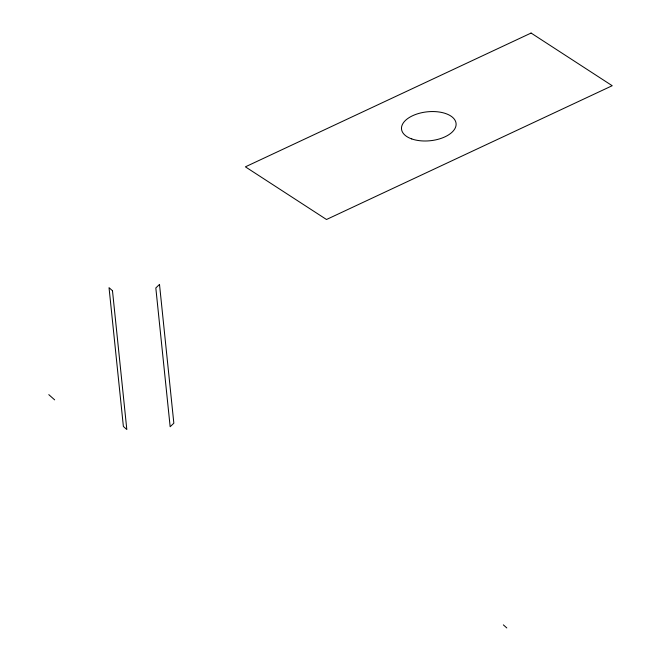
<?xml version="1.0" encoding="UTF-8"?>
<svg xmlns="http://www.w3.org/2000/svg" width="661" height="661" viewBox="0 0 661 661"><rect width="100%" height="100%" fill="white"/><g stroke="black" fill="none" stroke-linecap="round" stroke-linejoin="round"><path stroke-width="0.99" d="M503.36 624.876L506.813 627.95M48.79 394.634L54.656 399.864M159.499 284.42L155.822 287.956L170.158 426.742L173.843 423.214L159.499 284.42M531.089 33.05L245.388 166.836L326.501 219.502L612.21 85.715L531.089 33.05M112.486 290.741L109.032 287.659L123.376 426.444L126.821 429.526L112.486 290.741M411.77 138.942A27.423 14.534 -5.9 0 0 455.809 126.449A27.423 14.534 -5.9 0 0 418.81 113.436A27.423 14.534 -5.9 0 0 411.77 138.942"/></g></svg>
